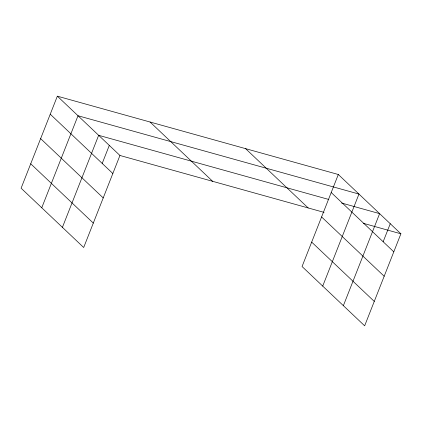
<?xml version="1.0" encoding="UTF-8"?>
<svg xmlns="http://www.w3.org/2000/svg" width="422" height="422" viewBox="0 0 422 422"><rect width="100%" height="100%" fill="white"/><g stroke="black" fill="none" stroke-linecap="round" stroke-linejoin="round"><path stroke-width="0.63" d="M57.35 96.174L21.1 188.201L83.688 247.503L119.943 155.475L57.35 96.174L338.312 174.497L400.9 233.799L364.65 325.826L302.057 266.525L338.312 174.497M41.757 207.772L78.007 115.744L358.964 194.067L322.714 286.095M62.409 227.342L98.658 135.309L328.817 199.474M102.198 163.425L109.303 145.39M343.366 305.665L379.621 213.632L341.519 203.014M383.155 241.748L390.26 223.713M119.943 155.475L324.059 212.377M363.432 223.349L400.9 233.799M331.207 192.532L393.795 251.828M321.59 216.95L384.178 276.246M245.593 148.649L308.181 207.951M311.679 242.107L374.267 301.408M150.068 122.021L212.656 181.318M50.25 114.209L112.838 173.505M40.628 138.627L103.221 197.923M30.716 163.783L93.309 223.085"/></g></svg>
